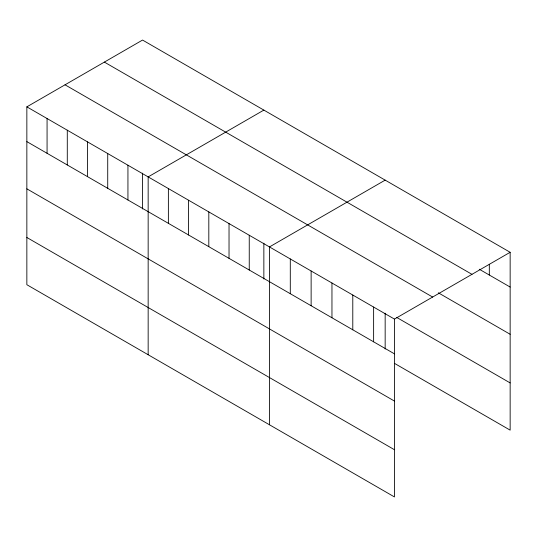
<?xml version="1.0" encoding="UTF-8"?>
<svg xmlns="http://www.w3.org/2000/svg" width="537" height="537" viewBox="0 0 537 537"><rect width="100%" height="100%" fill="white"/><g stroke="black" fill="none" stroke-linecap="round" stroke-linejoin="round"><path stroke-width="0.81" d="M26.85 106.856L394.453 319.092L394.453 496.94L26.85 284.711L26.85 106.856L142.547 40.06L510.15 252.289L510.15 430.144L394.5 363.374M263.855 110.098L148.158 176.895L148.158 354.742M385.163 180.13L269.467 246.933L269.467 424.78M394.453 319.092L510.15 252.289M479.266 269.225L510.15 287.053M104.366 62.104L471.969 274.333M438.32 292.806L510.15 334.276M65.031 84.812L432.634 297.048M396.655 317.401L510.15 382.921M26.85 141.62L394.453 353.849M26.85 188.836L394.453 401.072M26.85 237.488L394.453 449.724M489.321 264.264L489.321 275.025M385.163 313.205L385.163 349.03M373.624 307.063L373.624 341.827M352.789 295.035L352.789 329.799M331.96 283.012L331.96 317.77M311.131 270.984L311.131 305.748M290.295 258.955L290.295 293.719M263.855 243.174L263.855 278.992M249.249 235.26L249.249 270.017M229.03 223.587L229.03 258.344M208.812 211.914L208.812 246.671M188.594 200.241L188.594 234.998M168.376 188.568L168.376 223.332M142.547 173.136L142.547 208.953M127.94 165.221L127.94 199.986M107.722 153.548L107.722 188.312M87.504 141.875L87.504 176.639M67.286 130.202L67.286 164.966M47.068 118.529L47.068 153.293"/></g></svg>
